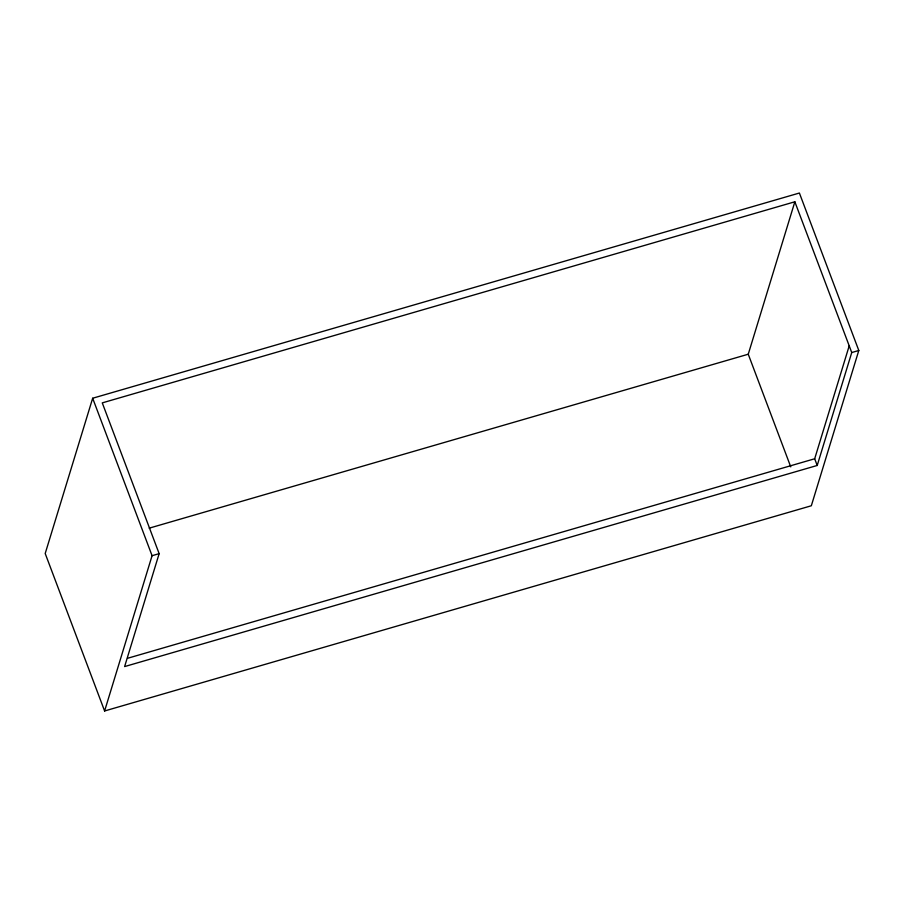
<?xml version="1.0" encoding="UTF-8"?>
<svg xmlns="http://www.w3.org/2000/svg" width="904" height="904" viewBox="0 0 904 904"><rect width="100%" height="100%" fill="white"/><g stroke="black" fill="none" stroke-linecap="round" stroke-linejoin="round"><path stroke-width="1.36" d="M92.671 398.235L45.2 553.508L104.604 710.973L811.329 505.765L858.8 350.492L799.396 193.027L92.671 398.235L152.075 555.7L104.604 710.973M159.149 553.655L124.616 666.576L817.205 465.47L851.737 352.549L794.853 201.784L102.265 402.879L159.149 553.655L152.075 555.7M790.74 466.859L748.252 354.221L794.853 201.784M817.205 465.47L814.685 458.769L849.206 345.848M149.183 528.173L748.252 354.221M851.737 352.549L858.8 350.492M127.509 658.304L814.685 458.769"/></g></svg>
